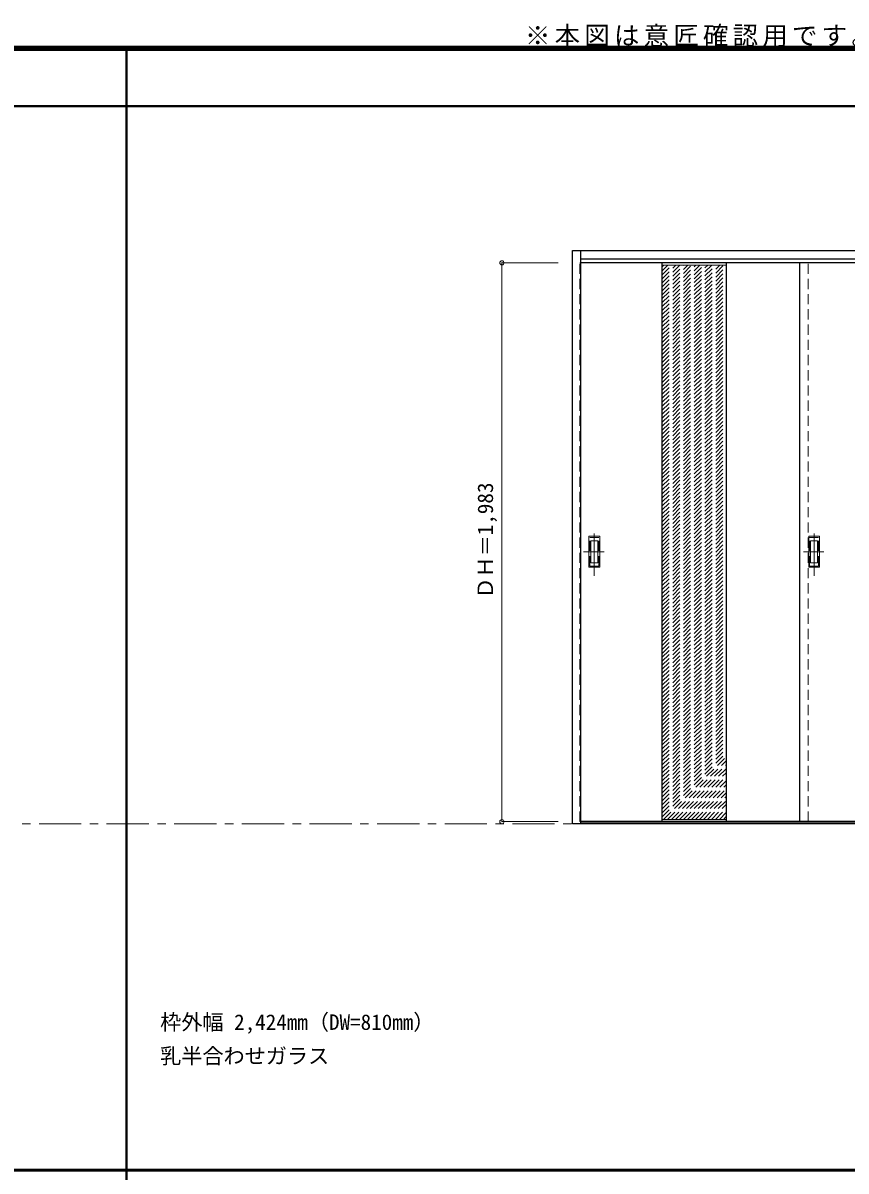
# Model space of a CAD drawing. Units: millimetres, scale not verified. Extents: x -6000 to 5700, y -4307 to 4260.
# Drawn here: x -267 to 2654, y 186 to 4260 of the extents above; entities that cross this region are included whole.
import ezdxf
from ezdxf.enums import TextEntityAlignment as Align

# ---------------------------------------------------------------- set-up
doc = ezdxf.new("R2010")
doc.units = ezdxf.units.MM
doc.header["$LTSCALE"] = 30
doc.header["$PDMODE"] = 32
doc.header["$PDSIZE"] = 15
doc.linetypes.add('CHAIN1', pattern=[8, 5, -1, 1, -1])
doc.linetypes.add('DASHED1', pattern=[1.8, 1.2, -0.6])
for name, color, linetype, lineweight in [('0-1_通り芯', 7, 'CHAIN1', 18), ('0-2_扉', 4, 'DASHED1', 9), ('0-4_枠', 3, 'Continuous', 25), ('0-6_引手', 7, 'Continuous', 18), ('0-B_寸法', 4, 'Continuous', 9), ('0-C_ハッチ', 4, 'DASHED1', 9), ('F-1_枠', 6, 'Continuous', 40)]:
    doc.layers.add(name, color=color, linetype=linetype, lineweight=lineweight)
doc.layers.add('0-A_文字', color=7, linetype='Continuous')
doc.styles.add('ＭＳ ゴシック', font='')
doc.styles.get('ＭＳ ゴシック').set_extended_font_data('MS Gothic')

msp = doc.modelspace()

# ---------------------------------------------------------------- linework, layer by layer
at = {"layer": '0-1_通り芯'}
msp.add_line((-5490, 1418), (5690, 1418), dxfattribs=at)
at = {"layer": '0-2_扉'}
for p, q in [((1710, 1426), (1710, 3409)), ((1713, 3409), (1710, 3409)), ((2520, 1426), (2520, 3409)), ((1713, 1426), (1710, 1426))]:
    msp.add_line(p, q, dxfattribs=at)
at = {"layer": '0-2_扉', "color": 3, "linetype": 'Continuous', "lineweight": 25}
for p, q in [((2490, 3409), (1713, 3409)), ((2001, 3409), (2001, 1426)), ((2229, 3409), (2229, 1426)), ((2490, 1426), (2490, 3409)), ((3300, 3409), (2490, 3409)), ((2490, 1426), (1713, 1426)), ((3300, 1426), (2490, 1426))]:
    msp.add_line(p, q, dxfattribs=at)
at = {"layer": '0-2_扉', "color": 7, "linetype": 'Continuous', "lineweight": 18}
for p, q in [((2001, 3401), (2229, 3401)), ((2001, 1434), (2229, 1434))]:
    msp.add_line(p, q, dxfattribs=at)
at = {"layer": '0-4_枠'}
for p, q in [((1683, 3453), (4107, 3453)), ((1713, 1418), (1713, 3453)), ((1713, 3423), (4077, 3423)), ((4077, 1421), (1713, 1421)), ((4077, 1418), (1713, 1418))]:
    msp.add_line(p, q, dxfattribs=at)
msp.add_lwpolyline([(1713, 1418), (1683, 1418), (1683, 3453)], dxfattribs=at)
at = {"layer": '0-6_引手', "linetype": 'CHAIN1'}
for p, q in [((1761, 2298.27), (1761, 2469.12)), ((2541, 2298.27), (2541, 2469.12)), ((1722.93, 2383.5), (1795.43, 2383.5)), ((2502.93, 2383.5), (2575.43, 2383.5))]:
    msp.add_line(p, q, dxfattribs=at)
at = {"layer": '0-6_引手'}
for p, q in [((1742, 2438.5), (1780, 2438.5)), ((1742, 2328.5), (1742, 2438.5)), ((1748.5, 2422.5), (1773.5, 2422.5)), ((1748.5, 2344.5), (1748.5, 2422.5)), ((1773.5, 2344.5), (1773.5, 2422.5)), ((1780, 2328.5), (1780, 2438.5)), ((2522, 2438.5), (2560, 2438.5)), ((2522, 2328.5), (2522, 2438.5)), ((2528.5, 2422.5), (2553.5, 2422.5)), ((2528.5, 2344.5), (2528.5, 2422.5)), ((2553.5, 2344.5), (2553.5, 2422.5)), ((2560, 2328.5), (2560, 2438.5)), ((1742, 2328.5), (1780, 2328.5)), ((1748.5, 2344.5), (1773.5, 2344.5)), ((2522, 2328.5), (2560, 2328.5)), ((2528.5, 2344.5), (2553.5, 2344.5))]:
    msp.add_line(p, q, dxfattribs=at)
at = {"layer": '0-6_引手', "linetype": 'DASHED1'}
for p, q in [((1777, 2332.5), (1777, 2434.5)), ((2557, 2332.5), (2557, 2434.5)), ((1745, 2332.5), (1777, 2332.5)), ((2525, 2332.5), (2557, 2332.5))]:
    msp.add_line(p, q, dxfattribs=at)
for points in [[(1745, 2332.5), (1745, 2434.5), (1777, 2434.5)], [(2525, 2332.5), (2525, 2434.5), (2557, 2434.5)]]:
    msp.add_lwpolyline(points, dxfattribs=at)
at = {"layer": '0-B_寸法'}
for p, q in [((1433, 3409), (1633, 3409)), ((1433, 3409), (1433, 1426)), ((1433, 1426), (1633, 1426))]:
    msp.add_line(p, q, dxfattribs=at)
at = {"layer": '0-B_寸法', "color": 7}
for p in [(1433, 3409), (1433, 1426)]:
    msp.add_point(p, dxfattribs=at)
at = {"layer": '0-C_ハッチ'}
for p, q in [((2001, 3181.64), (2220.36, 3401)), ((2001, 3195.79), (2206.21, 3401)), ((2001, 3209.93), (2192.07, 3401)), ((2001, 3224.07), (2177.93, 3401)), ((2001, 3238.21), (2163.79, 3401)), ((2001, 3252.35), (2149.65, 3401)), ((2001, 3266.5), (2135.5, 3401)), ((2001, 3280.64), (2121.36, 3401)), ((2001, 3294.78), (2107.22, 3401)), ((2001, 3308.92), (2093.08, 3401)), ((2001, 3323.06), (2078.93, 3401)), ((2001, 3337.21), (2064.79, 3401)), ((2001, 3351.35), (2050.65, 3401)), ((2001, 3365.49), (2036.51, 3401)), ((2001, 3379.63), (2022.37, 3401)), ((2001, 3393.78), (2008.22, 3401)), ((2001, 3167.5), (2229, 3395.5)), ((2001, 3153.36), (2229, 3381.36)), ((2001, 3139.22), (2229, 3367.22)), ((2001, 3125.07), (2229, 3353.07)), ((2001, 3110.93), (2229, 3338.93)), ((2001, 3096.79), (2229, 3324.79)), ((2001, 3082.65), (2229, 3310.65)), ((2001, 3068.51), (2229, 3296.51)), ((2001, 3054.36), (2229, 3282.36)), ((2001, 3040.22), (2229, 3268.22)), ((2001, 3026.08), (2229, 3254.08)), ((2001, 3011.94), (2229, 3239.94)), ((2001, 2997.8), (2229, 3225.8)), ((2001, 2983.65), (2229, 3211.65)), ((2001, 2969.51), (2229, 3197.51)), ((2001, 2955.37), (2229, 3183.37)), ((2001, 2941.23), (2229, 3169.23)), ((2001, 2927.08), (2229, 3155.08)), ((2001, 2912.94), (2229, 3140.94)), ((2001, 2898.8), (2229, 3126.8)), ((2001, 2884.66), (2229, 3112.66)), ((2001, 2870.52), (2229, 3098.52)), ((2001, 2856.37), (2229, 3084.37)), ((2001, 2842.23), (2229, 3070.23)), ((2001, 2828.09), (2229, 3056.09)), ((2001, 2813.95), (2229, 3041.95)), ((2001, 2799.81), (2229, 3027.81)), ((2001, 2785.66), (2229, 3013.66)), ((2001, 2771.52), (2229, 2999.52)), ((2001, 2757.38), (2229, 2985.38)), ((2001, 2743.24), (2229, 2971.24)), ((2001, 2729.09), (2229, 2957.09)), ((2001, 2714.95), (2229, 2942.95)), ((2001, 2700.81), (2229, 2928.81)), ((2001, 2686.67), (2229, 2914.67)), ((2001, 2672.53), (2229, 2900.53)), ((2001, 2658.38), (2229, 2886.38)), ((2001, 2644.24), (2229, 2872.24)), ((2001, 2630.1), (2229, 2858.1)), ((2001, 2615.96), (2229, 2843.96)), ((2001, 2601.82), (2229, 2829.82)), ((2001, 2587.67), (2229, 2815.67)), ((2001, 2573.53), (2229, 2801.53)), ((2001, 2559.39), (2229, 2787.39)), ((2001, 2545.25), (2229, 2773.25)), ((2001, 2531.11), (2229, 2759.11)), ((2001, 2516.96), (2229, 2744.96)), ((2001, 2502.82), (2229, 2730.82)), ((2001, 2488.68), (2229, 2716.68)), ((2001, 2474.54), (2229, 2702.54)), ((2001, 2460.39), (2229, 2688.39)), ((2001, 2446.25), (2229, 2674.25)), ((2001, 2432.11), (2229, 2660.11)), ((2001, 2417.97), (2229, 2645.97)), ((2001, 2403.83), (2229, 2631.83)), ((2001, 2389.68), (2229, 2617.68)), ((2001, 2375.54), (2229, 2603.54)), ((2001, 2361.4), (2229, 2589.4)), ((2001, 2347.26), (2229, 2575.26)), ((2001, 2333.12), (2229, 2561.12)), ((2001, 2318.97), (2229, 2546.97)), ((2001, 2304.83), (2229, 2532.83)), ((2001, 2290.69), (2229, 2518.69)), ((2001, 2276.55), (2229, 2504.55)), ((2001, 2262.4), (2229, 2490.4)), ((2001, 2248.26), (2229, 2476.26)), ((2001, 2234.12), (2229, 2462.12)), ((2001, 2219.98), (2229, 2447.98)), ((2001, 2205.84), (2229, 2433.84)), ((2001, 2191.69), (2229, 2419.69)), ((2001, 2177.55), (2229, 2405.55)), ((2001, 2163.41), (2229, 2391.41)), ((2001, 2149.27), (2229, 2377.27)), ((2001, 2135.13), (2229, 2363.13)), ((2001, 2120.98), (2229, 2348.98)), ((2001, 2106.84), (2229, 2334.84)), ((2001, 2092.7), (2229, 2320.7)), ((2001, 2078.56), (2229, 2306.56)), ((2001, 2064.41), (2229, 2292.41)), ((2001, 2050.27), (2229, 2278.27)), ((2001, 2036.13), (2229, 2264.13)), ((2001, 2021.99), (2229, 2249.99)), ((2001, 2007.85), (2229, 2235.85)), ((2001, 1993.7), (2229, 2221.7)), ((2001, 1979.56), (2229, 2207.56)), ((2001, 1965.42), (2229, 2193.42)), ((2001, 1951.28), (2229, 2179.28)), ((2001, 1937.14), (2229, 2165.14)), ((2001, 1922.99), (2229, 2150.99)), ((2001, 1908.85), (2229, 2136.85)), ((2001, 1894.71), (2229, 2122.71)), ((2001, 1880.57), (2229, 2108.57)), ((2001, 1866.42), (2229, 2094.42)), ((2001, 1852.28), (2229, 2080.28)), ((2001, 1838.14), (2229, 2066.14)), ((2001, 1824), (2229, 2052)), ((2001, 1809.86), (2229, 2037.86)), ((2001, 1795.71), (2229, 2023.71)), ((2001, 1781.57), (2229, 2009.57)), ((2001, 1767.43), (2229, 1995.43)), ((2001, 1753.29), (2229, 1981.29)), ((2001, 1739.15), (2229, 1967.15)), ((2001, 1725), (2229, 1953)), ((2001, 1710.86), (2229, 1938.86)), ((2001, 1696.72), (2229, 1924.72)), ((2001, 1682.58), (2229, 1910.58)), ((2001, 1668.43), (2229, 1896.43)), ((2001, 1654.29), (2229, 1882.29)), ((2001, 1640.15), (2229, 1868.15)), ((2001, 1626.01), (2229, 1854.01)), ((2001, 1611.87), (2229, 1839.87)), ((2001, 1597.72), (2229, 1825.72)), ((2001, 1583.58), (2229, 1811.58)), ((2001, 1569.44), (2229, 1797.44)), ((2001, 1555.3), (2229, 1783.3)), ((2001, 1541.16), (2229, 1769.16)), ((2001, 1527.01), (2229, 1755.01)), ((2001, 1512.87), (2229, 1740.87)), ((2001, 1498.73), (2229, 1726.73)), ((2001, 1484.59), (2229, 1712.59)), ((2001, 1470.44), (2229, 1698.44)), ((2001, 1456.3), (2229, 1684.3)), ((2001, 1442.16), (2229, 1670.16)), ((2006.98, 1434), (2229, 1656.02)), ((2021.12, 1434), (2229, 1641.88)), ((2035.27, 1434), (2229, 1627.73)), ((2049.41, 1434), (2229, 1613.59)), ((2063.55, 1434), (2229, 1599.45)), ((2077.69, 1434), (2229, 1585.31)), ((2091.83, 1434), (2229, 1571.17)), ((2105.98, 1434), (2229, 1557.02)), ((2120.12, 1434), (2229, 1542.88)), ((2134.26, 1434), (2229, 1528.74)), ((2148.4, 1434), (2229, 1514.6)), ((2162.54, 1434), (2229, 1500.45)), ((2176.69, 1434), (2229, 1486.31)), ((2190.83, 1434), (2229, 1472.17)), ((2204.97, 1434), (2229, 1458.03)), ((2219.11, 1434), (2229, 1443.89))]:
    msp.add_line(p, q, dxfattribs=at)
at = {"layer": 'F-1_枠'}
for p, q in [((-6000, 4175), (5700, 4175)), ((-6000, 4170), (5700, 4170)), ((-6000, 4165), (5700, 4165)), ((100, -3790), (100, 4175)), ((-6000, 3965), (5700, 3965)), ((-6000, 190.5), (5700, 190.5)), ((-6000, 187.5), (5700, 187.5))]:
    msp.add_line(p, q, dxfattribs=at)

# ---------------------------------------------------------------- texts
at = {"layer": '0-A_文字', "style": 'ＭＳ ゴシック'}
for s, p in [('枠外幅 2,424mm（DW=810mm）', (220, 670.5)), ('乳半合わせガラス', (220, 550.5))]:
    msp.add_text(s, height=54.99, dxfattribs=at).set_placement(p, align=Align.BOTTOM_LEFT)
at = {"layer": '0-A_文字', "insert": (1515, 4175), "char_height": 65.98, "attachment_point": 7, "style": 'ＭＳ ゴシック'}
msp.add_mtext('\\T1.17;※本図は意匠確認用です。\u3000表記の簡略化している部位がございますのでご注意下さい。', dxfattribs=at)
at = {"layer": '0-B_寸法', "color": 7, "style": 'ＭＳ ゴシック'}
msp.add_text('ＤＨ＝1,983', height=54.99, rotation=90, dxfattribs=at).set_placement((1418, 2217.25), align=Align.BOTTOM_LEFT)

doc.saveas('drawing.dxf')
